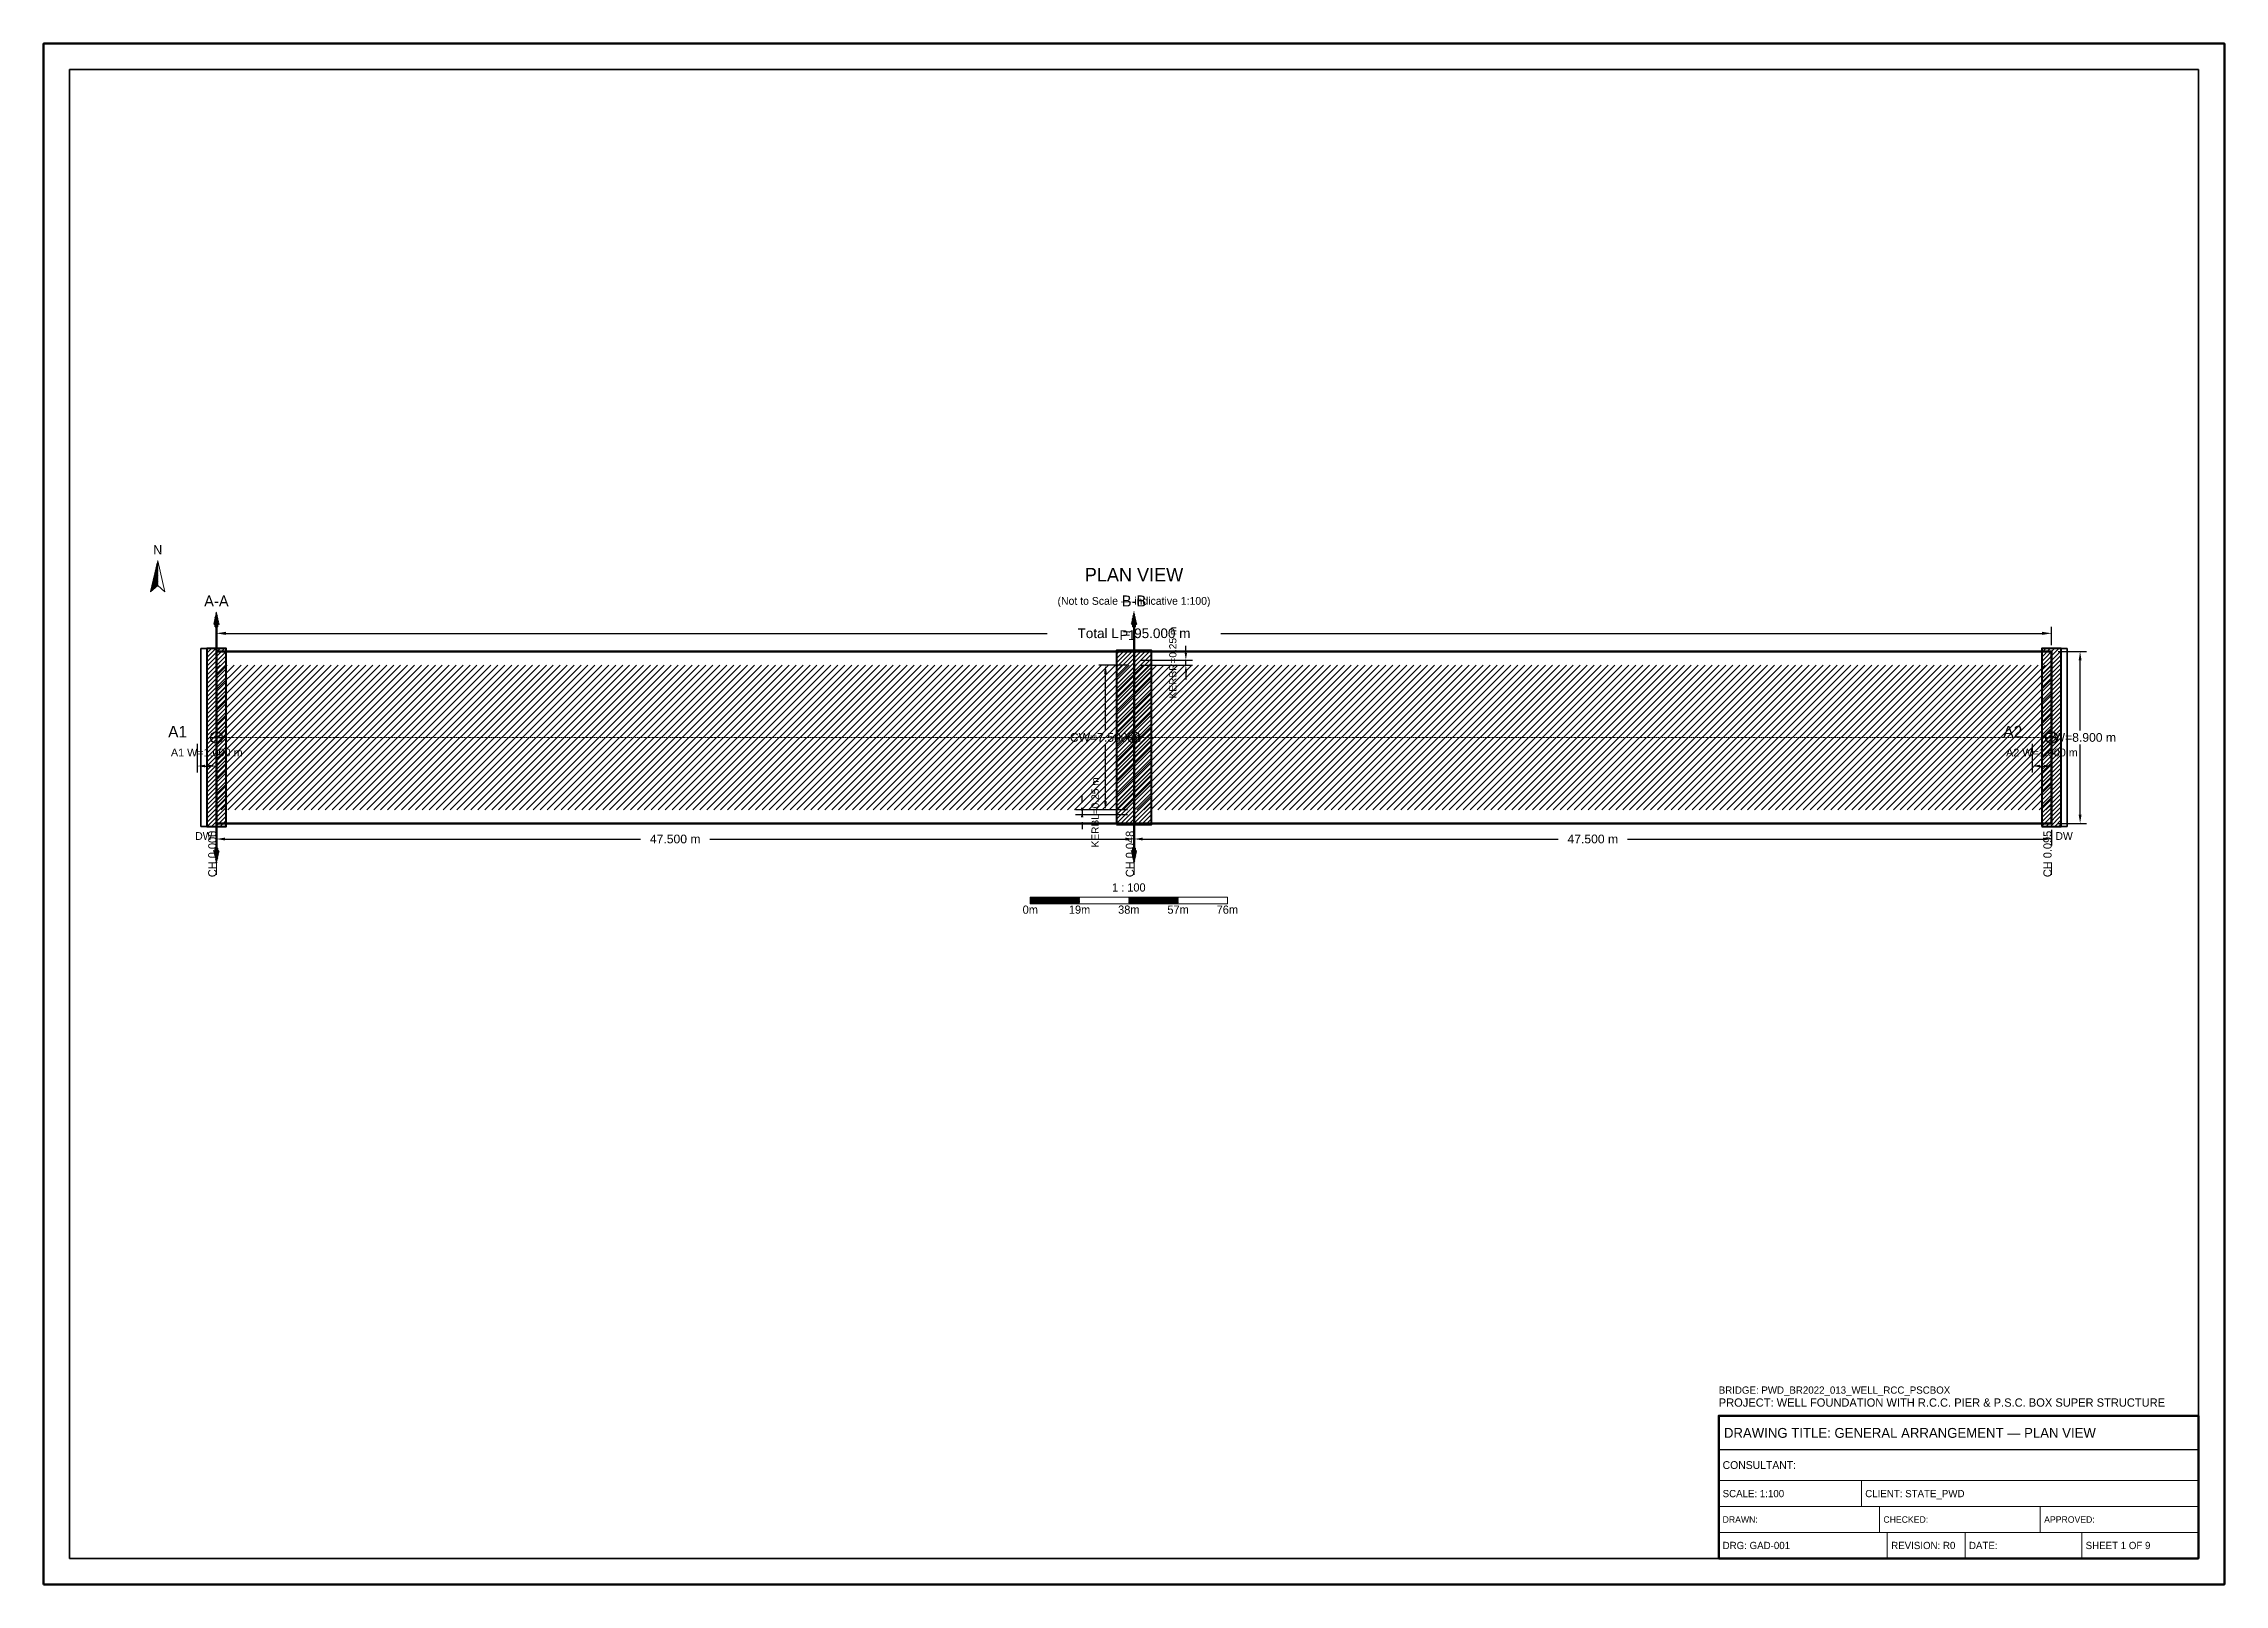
# Model space of a CAD drawing. Header units: metres. Extents: x 0 to 841, y 0 to 594.
import ezdxf
from ezdxf.enums import TextEntityAlignment as Align

# ---------------------------------------------------------------- set-up
doc = ezdxf.new("R2010")
doc.units = ezdxf.units.M
doc.linetypes.add('CENTER', pattern=[1.5, 0.75, -0.25, 0.25, -0.25])
doc.linetypes.add('DASHED', pattern=[0.5, 0.375, -0.125])
for name, color, linetype, lineweight in [('BORDER-INNER', 7, 'Continuous', 35), ('BORDER-OUTER', 7, 'Continuous', 70), ('CIVIL-CHAINAGE', 7, 'Continuous', 18), ('DIM-CHAINAGE', 3, 'Continuous', 18), ('DIM-LINEAR', 3, 'Continuous', 18), ('STRUC-CENTRE', 6, 'CENTER', 18), ('STRUC-HATCHING', 8, 'Continuous', 18), ('STRUC-OUTLINE', 1, 'Continuous', 50), ('STRUC-SECTION', 2, 'Continuous', 35), ('SUB-ABUT', 3, 'Continuous', 35), ('SUB-BEARING', 5, 'Continuous', 25), ('SUB-DIRT-WALL', 3, 'Continuous', 35), ('SUB-PIER', 2, 'Continuous', 35), ('SUPER-DECK', 2, 'Continuous', 50), ('SYM-NORTHARROW', 7, 'Continuous', 18), ('SYM-SCALE', 7, 'Continuous', 13), ('TEXT-GENERAL', 7, 'Continuous', 18), ('TEXT-HEADER', 7, 'Continuous', 25), ('TEXT-SPEC', 7, 'Continuous', 13), ('TEXT-TITLE', 7, 'Continuous', 25), ('TITLEBLK-BOX', 7, 'Continuous', 50), ('TITLEBLK-TEXT', 7, 'Continuous', 18)]:
    doc.layers.add(name, color=color, linetype=linetype, lineweight=lineweight)
doc.styles.add('BRIDGE_STD', font='Arial.ttf')
doc.dimstyles.new('pmb100', dxfattribs={"dimtxt": 2.5, "dimasz": 0.9375, "dimexe": 2.5, "dimexo": 2.5, "dimtad": 0, "dimtih": 1, "dimdec": 0, "dimtxsty": 'BRIDGE_STD', "dimcen": 2.5, "dimazin": 3, "dimtfac": 1, "dimtmove": 0, "dimatfit": 3})

msp = doc.modelspace()

# ---------------------------------------------------------------- hatches: boundary and pattern name
at = {"layer": 'STRUC-HATCHING'}
h = msp.add_hatch(dxfattribs=at)
h.set_pattern_fill('ANSI31', scale=0.595967)
h.paths.add_polyline_path([(66.64, 298.56), (774.36, 298.56), (774.36, 354.44), (66.64, 354.44)])
at = {"layer": 'STRUC-SECTION'}
h = msp.add_hatch(dxfattribs=at)
h.set_pattern_fill('SOLID')
h.paths.add_polyline_path([(65.59, 370.1), (67.69, 370.1), (66.64, 374.9)])
h = msp.add_hatch(dxfattribs=at)
h.set_pattern_fill('SOLID')
h.paths.add_polyline_path([(419.45, 370.1), (421.55, 370.1), (420.5, 374.9)])
h = msp.add_hatch(dxfattribs=at)
h.set_pattern_fill('SOLID')
h.paths.add_polyline_path([(65.59, 282.9), (67.69, 282.9), (66.64, 278.1)])
h = msp.add_hatch(dxfattribs=at)
h.set_pattern_fill('SOLID')
h.paths.add_polyline_path([(419.45, 282.9), (421.55, 282.9), (420.5, 278.1)])
at = {"layer": 'SUB-ABUT'}
h = msp.add_hatch(dxfattribs=at)
h.set_pattern_fill('ANSI31', scale=0.37248)
h.paths.add_polyline_path([(62.92, 292.23), (70.37, 292.23), (70.37, 360.77), (62.92, 360.77)])
h = msp.add_hatch(dxfattribs=at)
h.set_pattern_fill('ANSI31', scale=0.372479)
h.paths.add_polyline_path([(770.63, 292.23), (778.08, 292.23), (778.08, 360.77), (770.63, 360.77)])
at = {"layer": 'SUB-PIER'}
h = msp.add_hatch(dxfattribs=at)
h.set_pattern_fill('ANSI31', scale=0.37248)
h.paths.add_polyline_path([(413.8, 292.98), (427.2, 292.98), (427.2, 360.02), (413.8, 360.02)])
at = {"layer": 'SYM-NORTHARROW'}
h = msp.add_hatch(dxfattribs=at)
h.set_pattern_fill('SOLID')
h.paths.add_polyline_path([(44, 394.65), (41.2, 382.65), (44, 385.05)])
at = {"layer": 'SYM-SCALE'}
h = msp.add_hatch(dxfattribs=at)
h.set_pattern_fill('SOLID')
h.paths.add_polyline_path([(380.5, 262.35), (399.5, 262.35), (399.5, 264.88), (380.5, 264.88)])
h = msp.add_hatch(dxfattribs=at)
h.set_pattern_fill('SOLID')
h.paths.add_polyline_path([(418.5, 262.35), (437.5, 262.35), (437.5, 264.88), (418.5, 264.88)])

# ---------------------------------------------------------------- linework, layer by layer
at = {"layer": 'BORDER-INNER'}
msp.add_lwpolyline([(10, 10), (831, 10), (831, 584), (10, 584), (10, 10)], dxfattribs=at)
at = {"layer": 'BORDER-OUTER'}
msp.add_lwpolyline([(0, 0), (841, 0), (841, 594), (0, 594), (0, 0)], dxfattribs=at)
at = {"layer": 'CIVIL-CHAINAGE'}
for p, q in [((66.64, 278.35), (66.64, 273.6)), ((420.5, 278.35), (420.5, 273.6)), ((774.36, 278.35), (774.36, 273.6))]:
    msp.add_line(p, q, dxfattribs=at)
at = {"layer": 'STRUC-CENTRE'}
msp.add_line((66.64, 326.5), (774.36, 326.5), dxfattribs=at)
at = {"layer": 'STRUC-OUTLINE', "lineweight": 50}
msp.add_lwpolyline([(66.64, 293.35), (66.64, 359.65), (774.36, 359.65), (774.36, 293.35), (66.64, 293.35)], dxfattribs=at)
at = {"layer": 'STRUC-SECTION', "color": 1, "linetype": 'DASHED', "lineweight": 50}
for p, q in [((66.64, 369.65), (66.64, 283.35)), ((420.5, 369.65), (420.5, 283.35))]:
    msp.add_line(p, q, dxfattribs=at)
at = {"layer": 'STRUC-SECTION', "color": 1}
for points in [[(66.19, 369.2), (67.09, 369.2), (67.09, 370.1), (66.19, 370.1), (66.19, 369.2)], [(420.05, 369.2), (420.95, 369.2), (420.95, 370.1), (420.05, 370.1), (420.05, 369.2)], [(66.19, 282.9), (67.09, 282.9), (67.09, 283.8), (66.19, 283.8), (66.19, 282.9)], [(420.05, 282.9), (420.95, 282.9), (420.95, 283.8), (420.05, 283.8), (420.05, 282.9)]]:
    msp.add_lwpolyline(points, dxfattribs=at)
at = {"layer": 'SUB-ABUT', "lineweight": 40}
for points in [[(62.92, 292.23), (70.37, 292.23), (70.37, 360.77), (62.92, 360.77), (62.92, 292.23)], [(770.63, 292.23), (778.08, 292.23), (778.08, 360.77), (770.63, 360.77), (770.63, 292.23)]]:
    msp.add_lwpolyline(points, dxfattribs=at)
at = {"layer": 'SUB-BEARING'}
for p, q in [((66.64, 324.27), (66.64, 328.73)), ((420.5, 324.27), (420.5, 328.73)), ((774.36, 324.27), (774.36, 328.73)), ((64.41, 326.5), (68.88, 326.5)), ((418.27, 326.5), (422.73, 326.5)), ((772.12, 326.5), (776.59, 326.5))]:
    msp.add_line(p, q, dxfattribs=at)
for centre in [(66.64, 326.5), (420.5, 326.5), (774.36, 326.5)]:
    msp.add_circle(centre, 2.23, dxfattribs=at)
at = {"layer": 'SUB-DIRT-WALL', "lineweight": 35}
for points in [[(60.68, 292.23), (62.92, 292.23), (62.92, 360.77), (60.68, 360.77), (60.68, 292.23)], [(778.08, 292.23), (780.32, 292.23), (780.32, 360.77), (778.08, 360.77), (778.08, 292.23)]]:
    msp.add_lwpolyline(points, dxfattribs=at)
at = {"layer": 'SUB-PIER', "lineweight": 40}
msp.add_lwpolyline([(413.8, 292.98), (427.2, 292.98), (427.2, 360.02), (413.8, 360.02), (413.8, 292.98)], dxfattribs=at)
at = {"layer": 'SUPER-DECK', "lineweight": 30}
msp.add_lwpolyline([(66.64, 293.35), (66.64, 359.65), (774.36, 359.65), (774.36, 293.35), (66.64, 293.35)], dxfattribs=at)
at = {"layer": 'SYM-NORTHARROW'}
msp.add_lwpolyline([(44, 394.65), (41.2, 382.65), (44, 385.05), (46.8, 382.65), (44, 394.65)], dxfattribs=at)
at = {"layer": 'SYM-SCALE'}
msp.add_lwpolyline([(380.5, 262.35), (456.5, 262.35), (456.5, 264.88), (380.5, 264.88), (380.5, 262.35)], dxfattribs=at)
at = {"layer": 'TITLEBLK-BOX', "lineweight": 50}
msp.add_lwpolyline([(646, 10), (831, 10), (831, 65), (646, 65), (646, 10)], dxfattribs=at)
at = {"layer": 'TITLEBLK-BOX', "lineweight": 30}
msp.add_lwpolyline([(646, 52), (831, 52), (831, 65), (646, 65), (646, 52)], dxfattribs=at)
at = {"layer": 'TITLEBLK-BOX', "lineweight": 18}
for points in [[(646, 40), (831, 40), (831, 52), (646, 52), (646, 40)], [(646, 30), (701, 30), (701, 40), (646, 40), (646, 30)], [(701, 30), (831, 30), (831, 40), (701, 40), (701, 30)], [(646, 20), (708, 20), (708, 30), (646, 30), (646, 20)], [(708, 20), (770, 20), (770, 30), (708, 30), (708, 20)], [(770, 20), (831, 20), (831, 30), (770, 30), (770, 20)], [(646, 10), (711, 10), (711, 20), (646, 20), (646, 10)], [(711, 10), (741, 10), (741, 20), (711, 20), (711, 10)], [(741, 10), (786, 10), (786, 20), (741, 20), (741, 10)], [(786, 10), (831, 10), (831, 20), (786, 20), (786, 10)]]:
    msp.add_lwpolyline(points, dxfattribs=at)

# ---------------------------------------------------------------- texts
at = {"layer": 'DIM-CHAINAGE'}
for s, p in [('CH 0.000', (66.64, 272.65)), ('CH 0.048', (420.5, 272.65)), ('CH 0.095', (774.36, 272.65))]:
    msp.add_text(s, height=3.166, rotation=90, dxfattribs=at).set_placement(p)
at = {"layer": 'SYM-NORTHARROW'}
msp.add_text('N', height=3.6, dxfattribs=at).set_placement((44, 397.05), align=Align.CENTER)
at = {"layer": 'TEXT-GENERAL'}
for s, height, p in [('P1', 3.725, (414.91, 364.12)), ('A1', 4.47, (48.02, 326.5)), ('A2', 4.47, (755.73, 326.5))]:
    msp.add_text(s, height=height, dxfattribs=at).set_placement(p)
for s, p in [('1 : 100', (418.5, 267.1)), ('0m', (380.5, 258.55)), ('19m', (399.5, 258.55)), ('38m', (418.5, 258.55)), ('57m', (437.5, 258.55)), ('76m', (456.5, 258.55))]:
    msp.add_text(s, height=3.166, dxfattribs=at).set_placement(p, align=Align.CENTER)
at = {"layer": 'TEXT-HEADER'}
msp.add_text('PLAN VIEW', height=5.215, dxfattribs=at).set_placement((420.5, 386.65), align=Align.CENTER)
at = {"layer": 'TEXT-HEADER', "color": 1}
for s, p in [('A-A', (66.64, 377)), ('B-B', (420.5, 377))]:
    msp.add_text(s, height=4.246, dxfattribs=at).set_placement(p, align=Align.CENTER)
at = {"layer": 'TEXT-SPEC', "color": 8}
msp.add_text('(Not to Scale — indicative 1:100)', height=3.0171, dxfattribs=at).set_placement((420.5, 377.65), align=Align.CENTER)
at = {"layer": 'TEXT-SPEC'}
for p in [(61.8, 287.02), (779.2, 287.02)]:
    msp.add_text('DW', height=2.98, dxfattribs=at).set_placement(p, align=Align.CENTER)
at = {"layer": 'TEXT-TITLE'}
for s, height, p in [('PROJECT: WELL FOUNDATION WITH R.C.C. PIER & P.S.C. BOX SUPER STRUCTURE', 3.2, (646, 68.5)), ('DRAWING TITLE: GENERAL ARRANGEMENT — PLAN VIEW', 3.8, (648, 56.5))]:
    msp.add_text(s, height=height, dxfattribs=at).set_placement(p)
at = {"layer": 'TITLEBLK-TEXT'}
for s, height, p in [('BRIDGE: PWD_BR2022_013_WELL_RCC_PSCBOX', 2.8, (646, 73.5)), ('CONSULTANT: ', 3, (647.5, 44.5)), ('SCALE: 1:100', 2.8, (647.5, 33.6)), ('CLIENT: STATE_PWD', 2.8, (702.5, 33.6)), ('DRAWN: ', 2.5, (647.5, 23.75)), ('CHECKED: ', 2.5, (709.5, 23.75)), ('APPROVED: ', 2.5, (771.5, 23.75)), ('DRG: GAD-001', 2.8, (647.5, 13.6)), ('REVISION: R0', 2.8, (712.5, 13.6)), ('DATE: ', 2.8, (742.5, 13.6)), ('SHEET 1 OF 9', 2.8, (787.5, 13.6))]:
    msp.add_text(s, height=height, dxfattribs=at).set_placement(p)

# ---------------------------------------------------------------- dimensions: what is measured, and where the dimension line sits
at = {"layer": 'DIM-LINEAR'}
for base, p1, p2, text, override in [((66.64, 366.65), (66.64, 359.65), (774.36, 359.65), 'Total L = 95.000 m', {"dimtxt": 3.724794, "dimasz": 3.724794, "dimgap": 1.489918, "dimclrt": 3}), ((59.2, 315.5), (59.2, 326.5), (66.64, 326.5), 'A1 W=1.000 m', {"dimtxt": 2.979835, "dimasz": 2.979835, "dimgap": 1.191934, "dimclrt": 3}), ((766.91, 315.5), (766.91, 326.5), (774.36, 326.5), 'A2 W=1.000 m', {"dimtxt": 2.979835, "dimasz": 2.979835, "dimgap": 1.191934, "dimclrt": 3}), ((66.64, 287.35), (66.64, 293.35), (420.5, 293.35), '47.500 m', {"dimtxt": 3.352314, "dimasz": 3.352314, "dimgap": 1.340926, "dimclrt": 3}), ((420.5, 287.35), (420.5, 293.35), (774.36, 293.35), '47.500 m', {"dimtxt": 3.352314, "dimasz": 3.352314, "dimgap": 1.340926, "dimclrt": 3})]:
    msp.add_linear_dim(base=base, p1=p1, p2=p2, text=text, dimstyle='pmb100', override=override, dxfattribs=at).render()
for base, p1, p2, text, override in [((440.5, 354.44), (420.5, 354.44), (420.5, 356.3), 'KERBR=0.25 m', {"dimtxt": 2.793595, "dimasz": 2.793595, "dimgap": 1.117438, "dimclrt": 3}), ((409.5, 298.56), (420.5, 298.56), (420.5, 354.44), 'CW=7.500 m', {"dimtxt": 3.352314, "dimasz": 3.352314, "dimgap": 1.340926, "dimclrt": 3}), ((785.36, 293.35), (774.36, 293.35), (774.36, 359.65), 'OW=8.900 m', {"dimtxt": 3.352314, "dimasz": 3.352314, "dimgap": 1.340926, "dimclrt": 3}), ((400.5, 298.56), (420.5, 298.56), (420.5, 296.7), 'KERBL=0.25 m', {"dimtxt": 2.793595, "dimasz": 2.793595, "dimgap": 1.117438, "dimclrt": 3})]:
    msp.add_linear_dim(base=base, p1=p1, p2=p2, angle=90, text=text, dimstyle='pmb100', override=override, dxfattribs=at).render()

doc.saveas('drawing.dxf')
